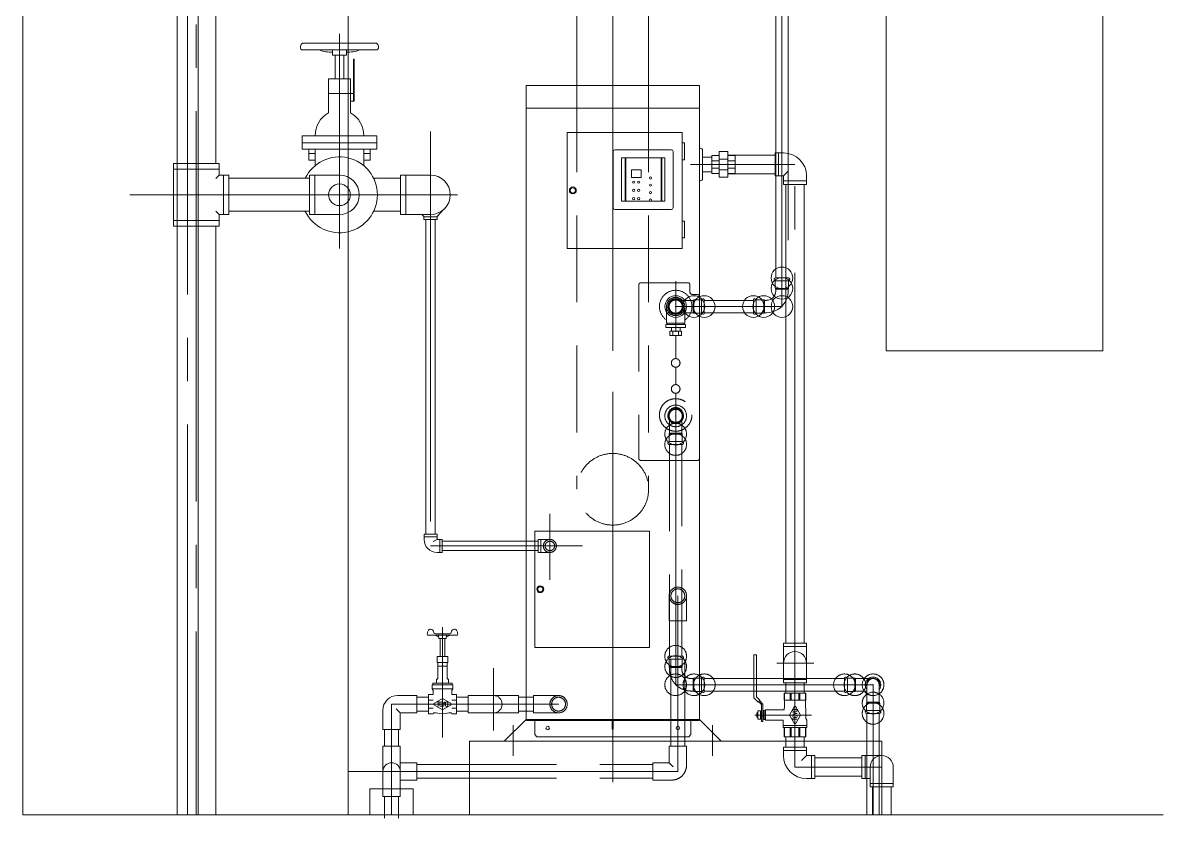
# Model space of a CAD drawing. Units: millimetres at full size, sheet at 1:100. Extents: x -1331 to 21899, y -20013 to -11058.
# Drawn here: x 1598 to 4227, y -17850 to -16015 of the extents above; entities that cross this region are included whole.
import ezdxf

# ---------------------------------------------------------------- set-up
doc = ezdxf.new("R2010")
doc.units = ezdxf.units.MM
doc.header["$LTSCALE"] = 100
doc.header["$PDMODE"] = 32
doc.header["$PDSIZE"] = 50
doc.linetypes.add('CHAIN2', pattern=[12, 9, -1, 1, -1])
doc.linetypes.add('DASHED2', pattern=[3, 2, -1])
for name, color, linetype, lineweight in [('2-0_壁', 7, 'Continuous', 9), ('2-1_基礎', 7, 'Continuous', 9), ('2-2_器具', 7, 'Continuous', 9), ('2-3_給水', 5, 'Continuous', 9), ('2-4_給湯', 1, 'Continuous', 9), ('2-5_返湯', 1, 'DASHED2', 9), ('2-7_排水', 2, 'Continuous', 9), ('2-8_排気', 134, 'Continuous', 9), ('2-9_ガス', 3, 'Continuous', 9), ('2-A_電源', 7, 'Continuous', 9)]:
    doc.layers.add(name, color=color, linetype=linetype, lineweight=lineweight)

msp = doc.modelspace()

# ---------------------------------------------------------------- linework, layer by layer
at = {"layer": '2-0_壁'}
for p, q in [((1598, -17841.6), (1598, -15045.9)), ((2348, -17841.6), (2348, -15045.9)), ((1598, -17841.6), (4226.8, -17841.6))]:
    msp.add_line(p, q, dxfattribs=at)
at = {"layer": '2-1_基礎'}
msp.add_lwpolyline([(2628, -17841.6), (2628, -17671.6), (3578, -17671.6), (3578, -17841.6)], dxfattribs=at)
at = {"layer": '2-2_器具', "color": 4, "linetype": 'CHAIN2'}
for p, q in [((2958, -17766.1), (2958, -16030.1)), ((3136.8, -16341.6), (3273.4, -16341.6)), ((2728, -17634.7), (2728, -17705.4)), ((3188, -17634.7), (3188, -17705.4))]:
    msp.add_line(p, q, dxfattribs=at)
at = {"layer": '2-2_器具'}
for p, q in [((2758, -16159.6), (2758, -17621.6)), ((2758, -16211.6), (3158, -16211.6)), ((2959, -16311.6), (2959, -16441.6)), ((3093, -16307.6), (2963, -16307.6)), ((3097, -16441.6), (3097, -16311.6)), ((3160, -16304.1), (3158, -16304.1)), ((3165, -16374.1), (3165, -16309.1)), ((3165, -16324.6), (3186.1, -16324.6)), ((2986.4, -16326.6), (2986.4, -16426.6)), ((2988.4, -16426.6), (2988.4, -16326.6)), ((3069.4, -16326.6), (3069.4, -16426.6)), ((3071.4, -16326.6), (3071.4, -16426.6)), ((3203.1, -16333.1), (3186.1, -16333.1)), ((3203.1, -16350), (3186.1, -16350)), ((3203.1, -16329.3), (3223.1, -16329.3)), ((3223.1, -16333.1), (3240.1, -16333.1)), ((3223.1, -16350), (3240.1, -16350)), ((3186.1, -16358.6), (3165, -16358.6)), ((3203.1, -16362.1), (3186.1, -16362.1)), ((3203.1, -16353.8), (3223.1, -16353.8)), ((3223.1, -16371.1), (3203.1, -16371.1)), ((3223.1, -16362.1), (3240.1, -16362.1)), ((3158, -16379.1), (3160, -16379.1)), ((2963, -16445.6), (3093, -16445.6)), ((2708, -17671.6), (2758, -17621.6)), ((2758, -17621.6), (3158, -17621.6)), ((2759, -17623.9), (2759, -17621.6)), ((2759, -17623.9), (3157, -17623.9)), ((2778, -17656.6), (2778, -17623.9)), ((3157, -17621.6), (3157, -17623.9)), ((3158, -17621.6), (3208, -17671.6)), ((2783, -17661.6), (2778, -17656.6)), ((3133, -17661.6), (2783, -17661.6)), ((2708, -17671.6), (3208, -17671.6))]:
    msp.add_line(p, q, dxfattribs=at)
at = {"layer": '2-2_器具', "color": 4, "linetype": 'DASHED2'}
for p, q in [((3103, -16727.5), (3103, -16611.2)), ((3103, -16977.5), (3103, -16871.2))]:
    msp.add_line(p, q, dxfattribs=at)
at = {"layer": '2-2_器具', "linetype": 'DASHED2'}
for p, q in [((3018, -16619.4), (3018, -17019.4)), ((3023, -16614.4), (3131, -16614.4)), ((3103, -16614.4), (3103, -16631.9)), ((3136, -16619.4), (3136, -16636.4)), ((3141, -16641.4), (3153, -16641.4)), ((3158, -16646.4), (3158, -17019.4)), ((3084, -16710.7), (3084, -16707.4)), ((3093, -16717.9), (3093, -16726.4)), ((3113, -16717.9), (3113, -16726.4)), ((3122, -16710.7), (3122, -16707.4)), ((3089.7, -16726.4), (3116.3, -16726.4)), ((3096.4, -16726.4), (3096.4, -16736.4)), ((3103, -16736.4), (3103, -16789.4)), ((3109.7, -16726.4), (3109.7, -16736.4)), ((3103, -16809.4), (3103, -16849.4)), ((3103, -16869.4), (3103, -16881.9)), ((3103, -16956.9), (3103, -17024.4)), ((3153, -17024.4), (3023, -17024.4))]:
    msp.add_line(p, q, dxfattribs=at)
at = {"layer": '2-2_器具'}
for points in [[(2758, -16159.6), (3158, -16159.6), (3158, -17621.6)], [(3118, -16292.1), (3123, -16292.1), (3123, -16331.1), (3118, -16331.1)], [(3203.1, -16321.1), (3186.1, -16321.1), (3186.1, -16362.1)], [(3223.1, -16371.1), (3223.1, -16312.1), (3203.1, -16312.1), (3203.1, -16371.1)], [(3223.1, -16321.1), (3240.1, -16321.1), (3240.1, -16362.1)], [(3118, -16472.1), (3123, -16472.1), (3123, -16511.1), (3118, -16511.1)], [(2959.2, -17623.9), (2959.2, -17643.9), (2956.9, -17643.9), (2956.9, -17623.9)], [(3133, -17661.6), (3138, -17656.6), (3138, -17623.9)]]:
    msp.add_lwpolyline(points, dxfattribs=at)
for points in [[(2853, -16535.6), (3118, -16535.6), (3118, -16267.6), (2853, -16267.6)], [(2978, -16426.6), (3078, -16426.6), (3078, -16326.6), (2978, -16326.6)], [(3000.8, -16371.5), (3023.6, -16371.5), (3023.6, -16354.2), (3000.8, -16354.2)], [(2778, -17455.6), (3043, -17455.6), (3043, -17187.6), (2778, -17187.6)]]:
    msp.add_lwpolyline(points, close=True, dxfattribs=at)
at = {"layer": '2-2_器具', "linetype": 'DASHED2'}
for points in [[(3082, -16669.4), (3082, -16707.4), (3124, -16707.4), (3124, -16669.4)], [(3089.7, -16726.4), (3089.7, -16736.4), (3103, -16736.4)], [(3116.3, -16726.4), (3116.3, -16736.4), (3103, -16736.4)]]:
    msp.add_lwpolyline(points, dxfattribs=at)
msp.add_lwpolyline([(3080, -16717.9), (3126, -16717.9), (3126, -16710.7), (3080, -16710.7)], close=True, dxfattribs=at)
at = {"layer": '2-2_器具'}
for centre, radius in [((3044.9, -16372.9), 2.5), ((2865.9, -16401.6), 8), ((2865.9, -16401.6), 6), ((3006.2, -16382.4), 2.5), ((3006.2, -16401.5), 2.5), ((3017.6, -16382.4), 2.5), ((3017.6, -16401.5), 2.5), ((3044.9, -16389.4), 2.5), ((3006.2, -16420.5), 2.5), ((3017.6, -16420.5), 2.5), ((3044.9, -16406.6), 2.5), ((3044.9, -16423.7), 2.5), ((2790.9, -17321.6), 8), ((2790.9, -17321.6), 6), ((2808, -17641.6), 4), ((3108, -17641.6), 4)]:
    msp.add_circle(centre, radius, dxfattribs=at)
at = {"layer": '2-2_器具', "linetype": 'DASHED2'}
for centre, radius in [((3103, -16669.4), 17), ((3103, -16799.4), 10), ((3103, -16859.4), 10), ((3103, -16919.4), 37.5), ((3103, -16919.4), 17)]:
    msp.add_circle(centre, radius, dxfattribs=at)
at = {"layer": '2-2_器具'}
for centre, radius, start, end in [((2963, -16311.6), 4, 90, 180), ((3093, -16311.6), 4, 0, 90), ((3160, -16309.1), 5, 0, 90), ((3160, -16374.1), 5, 270, 0), ((2963, -16441.6), 4, 180, 270), ((3093, -16441.6), 4, 270, 0)]:
    msp.add_arc(centre, radius, start, end, dxfattribs=at)
at = {"layer": '2-2_器具', "linetype": 'DASHED2'}
for centre, radius, start, end in [((3023, -16619.4), 5, 90, 180), ((3103, -16669.4), 37.5, 304.056, 235.944), ((3131, -16619.4), 5, 0, 90), ((3141, -16636.4), 5, 180, 270), ((3103, -16669.4), 21, 0, 180), ((3153, -16646.4), 5, 0, 90), ((3103, -16669.4), 21, 180, 0), ((3023, -17019.4), 5, 180, 270), ((3153, -17019.4), 5, 270, 0)]:
    msp.add_arc(centre, radius, start, end, dxfattribs=at)
at = {"layer": '2-3_給水', "linetype": 'CHAIN2'}
for p, q in [((1998, -15019), (1998, -17841.6)), ((2328, -16040), (2328, -16514)), ((2328, -16535.2), (2328, -16278.2)), ((2328, -16279.5), (2328, -16505.9)), ((1845, -16411.6), (2600.3, -16411.6)), ((2432.3, -16411.6), (2211.6, -16411.6)), ((2231.2, -16411.6), (2420.6, -16411.6)), ((2813, -17147.2), (2813, -17299.9))]:
    msp.add_line(p, q, dxfattribs=at)
at = {"layer": '2-3_給水'}
for p, q in [((2042.6, -15769.9), (2042.6, -16339.6)), ((1953.5, -15867.6), (1953.5, -16339.6)), ((2413.3, -16061.6), (2242.7, -16061.6)), ((2415.5, -16077.6), (2240.5, -16077.6)), ((2312, -16077.6), (2312, -16089.6)), ((2344, -16077.6), (2344, -16089.6)), ((2344, -16089.6), (2312, -16089.6)), ((2318, -16089.6), (2318, -16144.1)), ((2338, -16089.6), (2338, -16144.1)), ((2362, -16098.6), (2360, -16098.6)), ((2360, -16098.6), (2360, -16195.6)), ((2362, -16098.6), (2362, -16195.6)), ((2353.5, -16144.1), (2353.5, -16177.6)), ((2360, -16177.6), (2302.5, -16177.6)), ((2353.5, -16177.6), (2353.5, -16222.2)), ((2362, -16195.6), (2353.5, -16195.6)), ((2414, -16275.6), (2242, -16275.6)), ((2242, -16275.6), (2242, -16306.6)), ((2414, -16291.6), (2242, -16291.6)), ((2414, -16275.6), (2414, -16306.6)), ((2414, -16306.6), (2242, -16306.6)), ((2257, -16306.6), (2257, -16331.6)), ((2257, -16316.6), (2272, -16316.6)), ((2272, -16306.6), (2272, -16344.3)), ((2384, -16306.6), (2384, -16344.3)), ((2384, -16316.6), (2399, -16316.6)), ((2399, -16306.6), (2399, -16331.6)), ((1945.5, -16483.6), (1945.5, -16339.6)), ((1945.5, -16339.6), (1953.7, -16339.6)), ((2002.3, -16339.6), (2050.6, -16339.6)), ((2050.5, -16339.6), (2050.5, -16366.1)), ((2257, -16331.6), (2272, -16331.6)), ((2384, -16331.6), (2399, -16331.6)), ((1945.5, -16352.6), (1953.7, -16352.6)), ((2002.3, -16352.6), (2050.6, -16352.6)), ((2050.5, -16366.1), (2042.6, -16374.1)), ((2050.5, -16366.1), (2073, -16366.1)), ((2061, -16366.1), (2061, -16457.1)), ((2073, -16366.1), (2073, -16457.1)), ((2259, -16373.4), (2073, -16373.4)), ((2259, -16457.1), (2259, -16366)), ((2328, -16366.1), (2259, -16366.1)), ((2271, -16366.1), (2271, -16457.1)), ((2469, -16373.4), (2406.8, -16373.4)), ((2469, -16457.1), (2469, -16366)), ((2538, -16366.1), (2469, -16366.1)), ((2481, -16366.1), (2481, -16457.1)), ((2050.5, -16457.1), (2042.6, -16449.1)), ((2259, -16449.7), (2073, -16449.7)), ((2469, -16449.7), (2406.8, -16449.7)), ((2553.4, -16461.9), (2568.8, -16445.1)), ((1953.7, -16470.6), (1945.5, -16470.6)), ((2050.5, -16470.6), (2002.3, -16470.6)), ((2050.5, -16457.1), (2073, -16457.1)), ((2050.5, -16457.1), (2050.5, -16483.6)), ((2328, -16457.1), (2259, -16457.1)), ((2538, -16457.1), (2469, -16457.1)), ((2522.7, -16461.9), (2518.2, -16457.1)), ((2522.7, -16461.9), (2522.7, -16468.6)), ((2522.7, -16462.6), (2553.4, -16462.6)), ((2553.4, -16468.6), (2522.7, -16468.6)), ((2527.2, -17194.6), (2527.2, -16468.6)), ((2548.9, -16468.6), (2548.9, -17194.6)), ((2553.4, -16461.9), (2553.4, -16468.6)), ((1953.7, -16483.6), (1945.5, -16483.6)), ((1953.5, -17841.6), (1953.5, -16483.6)), ((2050.5, -16483.6), (2002.3, -16483.6)), ((2042.6, -17841.6), (2042.6, -16483.6)), ((2523, -17194.6), (2523, -17206.6)), ((2523, -17194.6), (2553, -17194.6)), ((2523, -17200.6), (2553, -17200.6)), ((2553, -17206.6), (2544.3, -17211.6)), ((2553, -17194.6), (2553, -17206.6)), ((2565, -17206.6), (2553, -17206.6)), ((2559, -17206.6), (2559, -17236.6)), ((2565, -17206.6), (2565, -17236.6)), ((2565, -17210.7), (2758, -17210.7)), ((2565, -17236.6), (2553, -17236.6)), ((2758, -17232.4), (2565, -17232.4))]:
    msp.add_line(p, q, dxfattribs=at)
at = {"layer": '2-3_給水', "linetype": 'DASHED2'}
for p, q in [((2002.3, -16339.6), (1953.7, -16339.6)), ((1953.7, -16352.6), (2002.3, -16352.6)), ((2002.3, -16470.6), (1953.7, -16470.6)), ((2002.3, -16483.6), (1953.7, -16483.6)), ((2758, -17210.7), (2786, -17210.7)), ((2786, -17236.6), (2786, -17206.6)), ((2813, -17206.6), (2786, -17206.6)), ((2792, -17236.5), (2792, -17206.6)), ((2758, -17232.4), (2786, -17232.4)), ((2813, -17236.6), (2786, -17236.6))]:
    msp.add_line(p, q, dxfattribs=at)
at = {"layer": '2-3_給水'}
msp.add_lwpolyline([(2353.5, -16144.1), (2302.5, -16144.1), (2302.5, -16222.2)], dxfattribs=at)
at = {"layer": '2-3_給水', "linetype": 'CHAIN2'}
msp.add_lwpolyline([(2538, -16265.4), (2538, -17221.6), (2887.9, -17221.6)], dxfattribs=at)
at = {"layer": '2-3_給水', "linetype": 'DASHED2'}
for radius in [15, 10.9]:
    msp.add_circle((2813, -17221.6), radius, dxfattribs=at)
at = {"layer": '2-3_給水'}
for centre, radius, start, end in [((2249, -16070.6), 11, 125.0968, 219.5212), ((2407, -16070.6), 11, 320.4788, 54.9032), ((2309.5, -16002.1), 80.5, 249.6999, 271.7797), ((2346.5, -16002.1), 80.5, 268.2203, 290.3001), ((2334, -16275.6), 62, 120.535, 180), ((2322, -16275.6), 62, 0.0001, 59.465), ((2328, -16411.6), 87.5, 205.849, 154.151), ((2328, -16411.6), 45.5, 270, 90), ((2538, -16411.6), 45.5, 270, 90), ((2553, -17206.6), 30, 180, 270)]:
    msp.add_arc(centre, radius, start, end, dxfattribs=at)
msp.add_point((2328, -16411.6), dxfattribs=at)
msp.add_point((2328, -16411.6), dxfattribs=at)
at = {"layer": '2-4_給湯', "linetype": 'CHAIN2'}
for p, q in [((3348, -15470), (3348, -16669.4)), ((1978, -17841.6), (1978, -15745.6)), ((3348, -16669.4), (3103, -16669.4))]:
    msp.add_line(p, q, dxfattribs=at)
at = {"layer": '2-4_給湯'}
for p, q in [((3348, -15605.6), (3348, -16669.4)), ((1953.7, -15867.6), (1953.7, -17841.6)), ((2002.3, -15867.6), (2002.3, -17841.6)), ((3333.7, -16315.1), (3333.7, -15974.6)), ((3362.3, -15974.6), (3362.3, -16316.2)), ((3333.7, -16603.4), (3333.7, -16368.1)), ((3331, -16608.3), (3332.2, -16609.5)), ((3332.7, -16610.9), (3332.7, -16626.2)), ((3333, -16603.4), (3356.7, -16603.4)), ((3356.7, -16610.1), (3333.7, -16610.1)), ((3333.7, -16627.4), (3356.7, -16627.4)), ((3333.7, -16629.9), (3333.7, -16633.6)), ((3334.7, -16629.1), (3356.7, -16629.1)), ((3161.5, -16654.1), (3158, -16654.1)), ((3162.2, -16683.6), (3162.2, -16655.1)), ((3164.1, -16652.3), (3162.8, -16653.5)), ((3169, -16654.4), (3169, -16684.4)), ((3282, -16655.1), (3169, -16655.1)), ((3282, -16684.4), (3282, -16654.4)), ((3287, -16652.3), (3288.2, -16653.5)), ((3288.8, -16655.1), (3288.8, -16683.6)), ((3289.5, -16654.1), (3304.8, -16654.1)), ((3306, -16683.6), (3306, -16655.1)), ((3307.8, -16682.6), (3307.8, -16656.1)), ((3308.5, -16655.1), (3312.3, -16655.1)), ((3161.5, -16684.6), (3158, -16684.6)), ((3164.1, -16686.4), (3162.8, -16685.2)), ((3169, -16683.6), (3282, -16683.6)), ((3287, -16686.4), (3288.2, -16685.2)), ((3289.5, -16684.6), (3304.8, -16684.6)), ((3308.5, -16683.6), (3312.3, -16683.6))]:
    msp.add_line(p, q, dxfattribs=at)
at = {"layer": '2-4_給湯', "linetype": 'DASHED2'}
for p, q in [((3333.7, -16368.1), (3333.7, -16315.1)), ((3362.3, -16316.2), (3362.3, -16603.4)), ((3363, -16603.4), (3356.7, -16603.4)), ((3356.7, -16610.1), (3362.3, -16610.1)), ((3363.3, -16610.9), (3363.3, -16626.2)), ((3365.1, -16608.3), (3363.9, -16609.5)), ((3356.7, -16627.4), (3362.3, -16627.4)), ((3356.7, -16629.1), (3361.3, -16629.1)), ((3362.3, -16629.9), (3362.3, -16633.6)), ((3142.5, -16655.1), (3113.8, -16655.1)), ((3143.2, -16656.1), (3143.2, -16682.6)), ((3145, -16655.1), (3145, -16683.6)), ((3158, -16654.1), (3146.2, -16654.1)), ((3142.5, -16683.6), (3113.8, -16683.6)), ((3158, -16684.6), (3146.2, -16684.6))]:
    msp.add_line(p, q, dxfattribs=at)
for radius in [17.9, 15.3]:
    msp.add_circle((3103, -16669.4), radius, dxfattribs=at)
at = {"layer": '2-4_給湯'}
for centre, radius, start, end in [((3333, -16606.3), 2.9, 90, 225), ((3330.8, -16610.9), 1.9, 0, 45), ((3312.3, -16633.6), 21.4, 270, 0), ((3337.2, -16626.2), 4.5, 180, 209.9264), ((3330.7, -16629.9), 3, 0, 29.9264), ((3161.5, -16652.2), 1.9, 270, 315), ((3166.1, -16654.4), 2.9, 0, 135), ((3284.9, -16654.4), 2.9, 45, 180), ((3289.5, -16652.2), 1.9, 225, 270), ((3304.8, -16658.6), 4.5, 60.0736, 90), ((3308.5, -16652.1), 3, 240.0736, 270), ((3312.3, -16633.6), 50, 270, 332.5216), ((3161.5, -16686.5), 1.9, 45, 90), ((3166.1, -16684.4), 2.9, 225, 0), ((3284.9, -16684.4), 2.9, 180, 315), ((3289.5, -16686.5), 1.9, 90, 135), ((3304.8, -16680.1), 4.5, 270, 299.9264), ((3308.5, -16686.6), 3, 90, 119.9264)]:
    msp.add_arc(centre, radius, start, end, dxfattribs=at)
at = {"layer": '2-4_給湯', "linetype": 'DASHED2'}
for centre, radius, start, end in [((3363, -16606.3), 2.9, 315, 90), ((3365.2, -16610.9), 1.9, 135, 180), ((3312.3, -16633.6), 50, 332.5216, 0), ((3365.3, -16629.9), 3, 150.0736, 180), ((3358.8, -16626.2), 4.5, 330.0736, 0), ((3142.5, -16652.1), 3, 270, 299.9264), ((3146.2, -16658.6), 4.5, 90, 119.9264), ((3142.5, -16686.6), 3, 60.0736, 90), ((3146.2, -16680.1), 4.5, 240.0736, 270)]:
    msp.add_arc(centre, radius, start, end, dxfattribs=at)
at = {"layer": '2-4_給湯'}
for p in [(3348, -16603.4), (3348, -16627.4), (3103, -16669.4), (3145, -16669.4), (3169, -16669.4), (3282, -16669.4), (3306, -16669.4), (3348, -16669.4)]:
    msp.add_point(p, dxfattribs=at)
at = {"layer": '2-5_返湯', "linetype": 'CHAIN2'}
msp.add_line((3103, -16919.4), (3103, -17541.9), dxfattribs=at)
at = {"layer": '2-5_返湯'}
for p, q in [((3088.7, -16961), (3088.7, -16932.3)), ((3117.3, -16961), (3117.3, -16932.3)), ((3085.9, -16982.6), (3087.2, -16981.4)), ((3087.7, -16980.1), (3087.7, -16964.8)), ((3117.3, -16963.6), (3088.7, -16963.6)), ((3088.7, -16980.8), (3117.3, -16980.8)), ((3116.3, -16961.8), (3089.7, -16961.8)), ((3118.3, -16980.1), (3118.3, -16964.8)), ((3120, -16982.6), (3118.8, -16981.4)), ((3118, -16987.6), (3088, -16987.6)), ((3088.7, -16987.6), (3088.7, -17475.9)), ((3117.3, -17475.9), (3117.3, -16987.6)), ((3085.9, -17480.9), (3087.2, -17482.1)), ((3088, -17475.9), (3118, -17475.9)), ((3120, -17480.9), (3118.8, -17482.1)), ((3087.7, -17483.4), (3087.7, -17498.7)), ((3117.3, -17482.7), (3088.7, -17482.7)), ((3088.7, -17499.9), (3117.3, -17499.9)), ((3088.7, -17502.4), (3088.7, -17506.2)), ((3089.7, -17501.7), (3116.3, -17501.7)), ((3117.3, -17502.4), (3117.3, -17506.2)), ((3118.3, -17483.4), (3118.3, -17498.7)), ((3142.5, -17527.6), (3138.7, -17527.6)), ((3143.2, -17528.6), (3143.2, -17555.2)), ((3145, -17527.6), (3145, -17556.2)), ((3158, -17526.6), (3146.2, -17526.6)), ((3289.5, -17527.6), (3283.5, -17527.6)), ((3404.5, -17527.6), (3351.5, -17527.6)), ((3142.5, -17556.2), (3138.7, -17556.2)), ((3158, -17557.2), (3146.2, -17557.2)), ((3289.5, -17556.2), (3283.5, -17556.2)), ((3399.4, -17556.2), (3356.7, -17556.2)), ((3543.7, -17671.6), (3543.7, -17841.6)), ((3572.3, -17671.6), (3572.3, -17841.6))]:
    msp.add_line(p, q, dxfattribs=at)
at = {"layer": '2-5_返湯', "linetype": 'Continuous'}
for p, q in [((3161.5, -17526.6), (3158, -17526.6)), ((3162.2, -17556.2), (3162.2, -17527.6)), ((3164, -17524.9), (3162.8, -17526.1)), ((3169, -17526.9), (3169, -17556.9)), ((3283.5, -17527.6), (3169, -17527.6)), ((3351.5, -17527.6), (3289.5, -17527.6)), ((3492, -17527.6), (3404.5, -17527.6)), ((3492, -17556.9), (3492, -17526.9)), ((3497, -17524.9), (3498.2, -17526.1)), ((3498.8, -17527.6), (3498.8, -17556.2)), ((3499.5, -17526.6), (3514.8, -17526.6)), ((3516, -17556.2), (3516, -17527.6)), ((3517.8, -17555.2), (3517.8, -17528.6)), ((3518.5, -17527.6), (3547.2, -17527.6)), ((3161.5, -17557.2), (3158, -17557.2)), ((3164, -17559), (3162.8, -17557.8)), ((3169, -17556.2), (3283.5, -17556.2)), ((3289.5, -17556.2), (3356.7, -17556.2)), ((3399.4, -17556.2), (3492, -17556.2)), ((3497, -17559), (3498.2, -17557.8)), ((3499.5, -17557.2), (3514.8, -17557.2)), ((3518.5, -17556.2), (3543.7, -17556.2)), ((3543.7, -17581.4), (3543.7, -17541.9)), ((3572.3, -17581.4), (3572.3, -17541.9)), ((3542.7, -17600.4), (3542.7, -17585.1)), ((3572.3, -17583.9), (3543.7, -17583.9)), ((3571.3, -17582.2), (3544.7, -17582.2)), ((3573.3, -17600.4), (3573.3, -17585.1)), ((3541, -17603), (3542.2, -17601.8)), ((3573, -17607.9), (3543, -17607.9)), ((3543.7, -17601.1), (3572.3, -17601.1)), ((3543.7, -17607.9), (3543.7, -17671.6)), ((3572.3, -17607.9), (3572.3, -17671.6)), ((3575.1, -17603), (3573.9, -17601.8))]:
    msp.add_line(p, q, dxfattribs=at)
at = {"layer": '2-5_返湯', "linetype": 'CHAIN2'}
msp.add_lwpolyline([(3558, -17841.6), (3558, -17541.9), (3103, -17541.9)], dxfattribs=at)
at = {"layer": '2-5_返湯'}
for radius in [17.9, 15.3]:
    msp.add_circle((3103, -16921.6), radius, dxfattribs=at)
for centre, radius, start, end in [((3085.8, -16980.1), 1.9, 315, 0), ((3092.2, -16964.8), 4.5, 150.0736, 180), ((3085.7, -16961), 3, 330.0736, 0), ((3120.3, -16961), 3, 180, 209.9264), ((3113.8, -16964.8), 4.5, 0, 29.9264), ((3120.2, -16980.1), 1.9, 180, 225), ((3088, -16984.7), 2.9, 135, 270), ((3118, -16984.7), 2.9, 270, 45), ((3088, -17478.8), 2.9, 90, 225), ((3118, -17478.8), 2.9, 315, 90), ((3085.8, -17483.4), 1.9, 0, 45), ((3092.2, -17498.7), 4.5, 180, 209.9264), ((3085.7, -17502.4), 3, 0, 29.9264), ((3138.7, -17506.2), 50, 180, 270), ((3120.3, -17502.4), 3, 150.0736, 180), ((3138.7, -17506.2), 21.4, 180, 270), ((3113.8, -17498.7), 4.5, 330.0736, 0), ((3120.2, -17483.4), 1.9, 135, 180), ((3142.5, -17524.6), 3, 270, 299.9264), ((3146.2, -17531.1), 4.5, 90, 119.9264), ((3142.5, -17559.2), 3, 60.0736, 90), ((3146.2, -17552.7), 4.5, 240.0736, 270)]:
    msp.add_arc(centre, radius, start, end, dxfattribs=at)
at = {"layer": '2-5_返湯', "linetype": 'Continuous'}
for centre, radius, start, end in [((3161.5, -17524.7), 1.9, 270, 315), ((3166.1, -17526.9), 2.9, 0, 135), ((3494.9, -17526.9), 2.9, 45, 180), ((3499.5, -17524.7), 1.9, 225, 270), ((3514.8, -17531.1), 4.5, 60.0736, 90), ((3518.5, -17524.6), 3, 240.0736, 270), ((3558, -17541.9), 17.9, 322.9703, 217.0296), ((3558, -17541.9), 15.3, 339.1633, 200.8367), ((3558, -17541.9), 14.3, 0, 180), ((3161.5, -17559.1), 1.9, 45, 90), ((3166.1, -17556.9), 2.9, 225, 0), ((3494.9, -17556.9), 2.9, 180, 315), ((3499.5, -17559.1), 1.9, 90, 135), ((3514.8, -17552.7), 4.5, 270, 299.9264), ((3518.5, -17559.2), 3, 90, 119.9264), ((3547.2, -17585.1), 4.5, 150.0736, 180), ((3540.7, -17581.4), 3, 330.0736, 0), ((3575.3, -17581.4), 3, 180, 209.9264), ((3568.8, -17585.1), 4.5, 0, 29.9264), ((3543, -17605), 2.9, 135, 270), ((3540.8, -17600.4), 1.9, 315, 0), ((3573, -17605), 2.9, 270, 45), ((3575.2, -17600.4), 1.9, 180, 225)]:
    msp.add_arc(centre, radius, start, end, dxfattribs=at)
at = {"layer": '2-5_返湯'}
for p in [(3103, -16921.6), (3103, -16963.6), (3103, -16987.6), (3103, -17475.9), (3103, -17499.9), (3103, -17541.9), (3145, -17541.9), (3169, -17541.9), (3492, -17541.9), (3516, -17541.9), (3558, -17541.9), (3558, -17583.9), (3558, -17607.9)]:
    msp.add_point(p, dxfattribs=at)
at = {"layer": '2-7_排水', "linetype": 'DASHED2'}
for p, q in [((3088, -17336.6), (3088, -17394.6)), ((3128, -17336.6), (3128, -17394.6)), ((3128, -17394.6), (3088, -17394.6)), ((3092, -17683.6), (3092, -17394.6)), ((3124, -17683.6), (3124, -17394.6)), ((2758, -17570.6), (2775, -17570.6)), ((2775, -17606.6), (2775, -17566.6)), ((2833, -17566.6), (2775, -17566.6)), ((2758, -17602.6), (2775, -17602.6)), ((2833, -17606.6), (2775, -17606.6)), ((3128, -17727.5), (3128, -17683.6)), ((2628, -17725.5), (3050, -17725.5)), ((3050, -17761.6), (3050, -17721.6)), ((3086, -17721.6), (3050, -17721.6)), ((3087.4, -17721), (3097.5, -17731.1)), ((2628, -17757.6), (3050, -17757.6)), ((3094, -17761.6), (3050, -17761.6))]:
    msp.add_line(p, q, dxfattribs=at)
at = {"layer": '2-7_排水'}
for p, q in [((2530.5, -17424.5), (2530.7, -17427.1)), ((2530.7, -17427.1), (2600.3, -17427.1)), ((2556.8, -17431.6), (2547.2, -17427.1)), ((2549, -17424.6), (2582, -17424.6)), ((2574.4, -17427.1), (2574, -17435.1)), ((2574.2, -17431.6), (2583.8, -17427.1)), ((2600.5, -17424.5), (2600.3, -17427.1)), ((2560.3, -17435.1), (2560.3, -17476.6)), ((2570.8, -17435.1), (2570.8, -17476.6)), ((2553.5, -17476.6), (2553.5, -17490.6)), ((2553.5, -17476.6), (2577.5, -17476.6)), ((2577.5, -17476.6), (2577.5, -17490.6)), ((2553.5, -17490.6), (2577.5, -17490.6)), ((2555, -17490.6), (2555, -17525.7)), ((2555, -17498.6), (2576, -17498.6)), ((2576, -17490.6), (2576, -17525.7)), ((2551.5, -17529.1), (2553, -17528.5)), ((2551.5, -17529.1), (2551.5, -17538.1)), ((2579.5, -17529.1), (2578, -17528.5)), ((2579.5, -17529.1), (2579.5, -17538.1)), ((2542, -17541.6), (2542, -17551.1)), ((2542, -17541.6), (2589, -17541.6)), ((2542, -17551.1), (2589, -17551.1)), ((2542, -17551.1), (2544.3, -17555)), ((2543, -17538.1), (2543, -17541.6)), ((2543, -17538.1), (2588, -17538.1)), ((2544.3, -17555), (2544.3, -17564.6)), ((2586.8, -17555), (2589, -17551.1)), ((2586.8, -17555), (2586.8, -17564.6)), ((2588, -17538.1), (2588, -17541.6)), ((2589, -17541.6), (2589, -17551.1)), ((2462, -17566.6), (2506, -17566.6)), ((2506, -17566.6), (2506, -17606.6)), ((2506, -17570.6), (2533, -17570.6)), ((2533, -17564.6), (2544.3, -17564.6)), ((2533, -17577.4), (2544.3, -17577.4)), ((2553.2, -17581.4), (2558.4, -17581.4)), ((2555.8, -17581.4), (2555.8, -17591.8)), ((2559.7, -17584), (2559.7, -17589.2)), ((2564.9, -17584), (2564.9, -17589.2)), ((2568.8, -17585.9), (2568.8, -17591.8)), ((2572.7, -17584), (2572.7, -17589.2)), ((2577.9, -17584), (2577.9, -17589.2)), ((2598, -17564.6), (2586.8, -17564.6)), ((2586.8, -17577.4), (2598, -17577.4)), ((2625, -17570.6), (2598, -17570.6)), ((2683, -17566.6), (2625, -17566.6)), ((2683, -17566.6), (2741, -17566.6)), ((2741, -17566.6), (2741, -17606.6)), ((2741, -17570.6), (2758, -17570.6)), ((2428, -17600.6), (2428, -17644.6)), ((2468.6, -17607.2), (2458.5, -17597.1)), ((2470, -17606.6), (2506, -17606.6)), ((2506, -17602.6), (2533, -17602.6)), ((2533, -17595.7), (2544.3, -17595.7)), ((2544.7, -17606.6), (2544, -17608.6)), ((2544.7, -17606.6), (2551.2, -17606.6)), ((2586.3, -17606.6), (2579.9, -17606.6)), ((2586.3, -17606.6), (2587, -17608.6)), ((2587, -17595.7), (2598, -17595.7)), ((2625, -17602.6), (2598, -17602.6)), ((2683, -17606.6), (2741, -17606.6)), ((2741, -17602.6), (2758, -17602.6)), ((2432, -17644.6), (2432, -17683.6)), ((2464, -17683.6), (2464, -17644.6)), ((2468, -17741.6), (2468, -17683.6)), ((2428, -17741.6), (2428, -17799.6)), ((2468, -17721.5), (2506, -17721.5)), ((2506, -17721.5), (2506, -17761.6)), ((2506, -17725.5), (2628, -17725.5)), ((2468, -17761.6), (2506, -17761.6)), ((2506, -17757.6), (2628, -17757.6)), ((2398, -17841.6), (2398, -17781.6)), ((2432, -17799.6), (2432, -17849.6)), ((2464, -17799.6), (2464, -17849.6))]:
    msp.add_line(p, q, dxfattribs=at)
at = {"layer": '2-7_排水', "linetype": 'CHAIN2'}
for p, q in [((2565.5, -17408.8), (2565.5, -17612.2)), ((2565.5, -17496.2), (2565.5, -17663.5)), ((2683, -17503.7), (2683, -17647.6)), ((2530.2, -17586.6), (2601, -17586.6)), ((2348, -17741.6), (2541.7, -17741.6)), ((2448, -17841.6), (2448, -17741.6))]:
    msp.add_line(p, q, dxfattribs=at)
for points in [[(2448, -17741.6), (3108, -17741.6), (3108, -17336.6)], [(2448, -17741.6), (2448, -17586.6), (2833, -17586.6)]]:
    msp.add_lwpolyline(points, dxfattribs=at)
at = {"layer": '2-7_排水'}
for points in [[(2556.6, -17427.1), (2557, -17435.1), (2574, -17435.1)], [(2533, -17564.6), (2533, -17608.6), (2544, -17608.6)], [(2545.2, -17585.3), (2565.5, -17573.6), (2585.8, -17585.3)], [(2566.2, -17581.4), (2568.8, -17585.9), (2571.4, -17581.4)], [(2598, -17564.6), (2598, -17608.6), (2587, -17608.6)], [(2683, -17606.6), (2625, -17606.6), (2625, -17566.6)], [(2468, -17608.6), (2468, -17644.6), (2428, -17644.6)], [(2545.2, -17587.9), (2565.5, -17599.6), (2585.8, -17587.9)], [(2428, -17741.6), (2428, -17683.6), (2468, -17683.6)], [(2468, -17741.6), (2468, -17799.6), (2428, -17799.6)], [(2398, -17781.6), (2498, -17781.6), (2498, -17841.6)]]:
    msp.add_lwpolyline(points, dxfattribs=at)
at = {"layer": '2-7_排水', "linetype": 'DASHED2'}
msp.add_lwpolyline([(3088, -17719.6), (3088, -17683.6), (3128, -17683.6)], dxfattribs=at)
for centre, radius in [((3108, -17336.6), 20), ((3108, -17336.6), 16), ((2833, -17586.6), 20), ((2833, -17586.6), 16)]:
    msp.add_circle(centre, radius, dxfattribs=at)
at = {"layer": '2-7_排水'}
for centre, radius, start, end in [((2547.5, -17424.5), 17, 154.791, 180), ((2538, -17420.1), 6.5, 90.0002, 154.791), ((2538, -17421.1), 7.5, 0, 90.0002), ((2549, -17421.1), 3.5, 180, 270), ((2582, -17421.1), 3.5, 269.9999, 359.9999), ((2593, -17421.1), 7.5, 90.0002, 180), ((2593, -17420.1), 6.5, 25.2088, 90.0002), ((2583.5, -17424.5), 17, 0, 25.2088), ((2552, -17525.7), 3, 290, 0), ((2579, -17525.7), 3, 180, 250), ((2462, -17600.6), 34, 89.9965, 180.0071), ((2562.3, -17584), 2.6, 0, 180), ((2575.3, -17584), 2.6, 0, 180), ((2683, -17586.6), 20, 270, 90), ((2470, -17608.6), 2, 90, 180), ((2565.5, -17556.1), 52.5, 254.1342, 285.8658), ((2562.3, -17589.2), 2.6, 180, 0), ((2575.3, -17589.2), 2.6, 180, 0), ((2448, -17741.6), 20, 0, 180)]:
    msp.add_arc(centre, radius, start, end, dxfattribs=at)
at = {"layer": '2-7_排水', "linetype": 'DASHED2'}
for centre, radius, start, end in [((3086, -17719.6), 2, 270, 0), ((3094, -17727.6), 34, 269.9965, 0.0071)]:
    msp.add_arc(centre, radius, start, end, dxfattribs=at)
at = {"layer": '2-8_排気', "linetype": 'CHAIN2'}
msp.add_line((2958, -15871.6), (2958, -17090.9), dxfattribs=at)
at = {"layer": '2-8_排気'}
for p, q in [((2875.4, -15996.6), (2875.4, -16159.6)), ((3040.6, -15996.6), (3040.6, -16159.6))]:
    msp.add_line(p, q, dxfattribs=at)
at = {"layer": '2-8_排気', "linetype": 'DASHED2'}
for p, q in [((2875.4, -16159.6), (2875.4, -17090.9)), ((3040.6, -16159.6), (3040.6, -17090.9))]:
    msp.add_line(p, q, dxfattribs=at)
msp.add_circle((2958, -17090.9), 82.6, dxfattribs=at)
at = {"layer": '2-9_ガス'}
for p, q in [((3223.1, -16320.2), (3332, -16320.2)), ((3332, -16315.1), (3332, -16368.1)), ((3332, -16315.1), (3351.5, -16315.1)), ((3340, -16368.1), (3340, -16315.1)), ((3223.1, -16362.9), (3332, -16362.9)), ((3332, -16368.1), (3351.5, -16368.1)), ((3351.5, -16368.1), (3362.6, -16356.9)), ((3351.5, -16387.6), (3351.5, -16368.1)), ((3404.5, -16387.6), (3404.5, -16368.1)), ((3404.5, -16379.6), (3351.5, -16379.6)), ((3404.5, -16387.6), (3351.5, -16387.6)), ((3356.7, -16387.6), (3356.7, -17445.6)), ((3399.4, -17445.6), (3399.4, -16387.6)), ((3404.5, -17453.5), (3351.5, -17453.5)), ((3404.5, -17445.6), (3404.5, -17491.6)), ((3283.5, -17472.6), (3289.5, -17472.6)), ((3283.5, -17572.2), (3283.5, -17472.6)), ((3289.5, -17569.7), (3289.5, -17472.6)), ((3351.5, -17537.6), (3351.5, -17491.6)), ((3404.5, -17537.6), (3404.5, -17491.6)), ((3351.5, -17529.6), (3404.5, -17529.6)), ((3351.5, -17537.6), (3404.5, -17537.6)), ((3356.7, -17561.1), (3356.7, -17537.6)), ((3399.4, -17537.6), (3399.4, -17561.1)), ((3292.9, -17581.6), (3283.5, -17572.2)), ((3297.1, -17577.3), (3289.5, -17569.7)), ((3292.9, -17581.6), (3297.1, -17577.3)), ((3301, -17587.6), (3293.9, -17580.5)), ((3304, -17586.3), (3296.1, -17578.4)), ((3304, -17626.6), (3304, -17586.3)), ((3353, -17561.1), (3403, -17561.1)), ((3353, -17577.1), (3353, -17561.1)), ((3353.5, -17577.3), (3353, -17577.1)), ((3403, -17577.1), (3353, -17577.1)), ((3353.5, -17595.3), (3353.5, -17577.1)), ((3354, -17577.1), (3354, -17561.1)), ((3366.6, -17577.1), (3366.6, -17561.1)), ((3369.1, -17577.1), (3369.1, -17561.1)), ((3386.9, -17577.1), (3386.9, -17561.1)), ((3389.4, -17577.1), (3389.4, -17561.1)), ((3402, -17577.1), (3402, -17561.1)), ((3402.5, -17577.3), (3403, -17577.1)), ((3402.5, -17594.7), (3402.5, -17577.1)), ((3403, -17577.1), (3403, -17561.1)), ((3290, -17616.6), (3290, -17606.6)), ((3290, -17606.6), (3292.5, -17606.6)), ((3292.5, -17601.8), (3298.5, -17601.8)), ((3298.5, -17601.8), (3298.5, -17621.4)), ((3298.5, -17602.4), (3301, -17602.4)), ((3301, -17626.6), (3301, -17587.6)), ((3304, -17605.6), (3306.5, -17605.6)), ((3309, -17622.3), (3309, -17600.9)), ((3309, -17602.1), (3310, -17602.1)), ((3375.4, -17599.2), (3380.6, -17599.2)), ((3375.4, -17604.4), (3380.6, -17604.4)), ((3375.4, -17612.2), (3380.6, -17612.2)), ((3377.3, -17608.3), (3383.2, -17608.3)), ((3403.1, -17618.3), (3403.1, -17600.6)), ((3290, -17616.6), (3292.5, -17616.6)), ((3298.5, -17620.8), (3301, -17620.8)), ((3301, -17626.6), (3304, -17626.6)), ((3304, -17617.6), (3306.5, -17617.6)), ((3306.5, -17622.3), (3309, -17622.3)), ((3309, -17621.1), (3310, -17621.1)), ((3310, -17623.6), (3350.5, -17623.6)), ((3350.5, -17640.1), (3350.5, -17623.6)), ((3405.5, -17635.6), (3350.5, -17635.6)), ((3372.8, -17623.9), (3372.8, -17618.7)), ((3372.8, -17621.3), (3383.2, -17621.3)), ((3375.4, -17617.4), (3380.6, -17617.4)), ((3405.5, -17623.1), (3403.3, -17619.3)), ((3405.5, -17640.1), (3405.5, -17623.1)), ((3405.5, -17640.1), (3350.5, -17640.1)), ((3353, -17640.1), (3353, -17662.1)), ((3353, -17662.1), (3403, -17662.1)), ((3354, -17640.1), (3354, -17662.1)), ((3356.7, -17685.6), (3356.7, -17662.1)), ((3366.6, -17640.1), (3366.6, -17662.1)), ((3369.1, -17640.1), (3369.1, -17662.1)), ((3386.9, -17640.1), (3386.9, -17662.1)), ((3389.4, -17640.1), (3389.4, -17662.1)), ((3399.4, -17662.1), (3399.4, -17685.6)), ((3402, -17640.1), (3402, -17662.1)), ((3403, -17640.1), (3403, -17662.1)), ((3351.5, -17685.6), (3404.5, -17685.6)), ((3351.5, -17685.6), (3351.5, -17705.1)), ((3404.5, -17685.6), (3404.5, -17705.1)), ((3351.5, -17693.6), (3404.5, -17693.6)), ((3404.5, -17705.1), (3393.4, -17716.2)), ((3424, -17705.1), (3404.5, -17705.1)), ((3416, -17705.1), (3416, -17758.1)), ((3424, -17758.1), (3424, -17705.1)), ((3424, -17710.2), (3532, -17710.2)), ((3532, -17705), (3532, -17758)), ((3532, -17705), (3578, -17705)), ((3540, -17705), (3540, -17758.1)), ((3551.5, -17777.6), (3551.5, -17731.6)), ((3604.5, -17777.6), (3604.5, -17731.6)), ((3424, -17758.1), (3404.5, -17758.1)), ((3532, -17752.9), (3424, -17752.9)), ((3532, -17758), (3551.5, -17758)), ((3551.5, -17769.6), (3604.5, -17769.6)), ((3551.5, -17777.6), (3604.5, -17777.6)), ((3556.7, -17841.6), (3556.7, -17777.6)), ((3599.4, -17841.6), (3599.4, -17777.6))]:
    msp.add_line(p, q, dxfattribs=at)
at = {"layer": '2-9_ガス', "linetype": 'CHAIN2'}
for p, q in [((3336.1, -17491.6), (3421.3, -17491.6)), ((3285.2, -17611.6), (3415.8, -17611.6))]:
    msp.add_line(p, q, dxfattribs=at)
for points in [[(3378, -17491.6), (3378, -16341.6), (3240.1, -16341.6)], [(3578, -17841.6), (3578, -17731.6), (3378, -17731.6), (3378, -17491.6)]]:
    msp.add_lwpolyline(points, dxfattribs=at)
at = {"layer": '2-9_ガス'}
for points in [[(3404.5, -17445.6), (3351.5, -17445.6), (3351.5, -17491.6)], [(3292.5, -17601.8), (3292.5, -17621.4), (3298.5, -17621.4)], [(3306.5, -17622.3), (3306.5, -17600.9), (3309, -17600.9)], [(3310, -17623.6), (3310, -17599.6), (3353, -17599.6)], [(3376.7, -17631.8), (3365, -17611.6), (3376.7, -17591.3)], [(3372.8, -17610.9), (3377.3, -17608.3), (3372.8, -17605.7)], [(3379.3, -17631.8), (3391, -17611.6), (3379.3, -17591.3)]]:
    msp.add_lwpolyline(points, dxfattribs=at)
for centre, radius, start, end in [((3351.5, -16368.1), 53, 0, 90), ((3378, -17491.6), 26.5, 0, 180), ((3378, -17600.6), 25.1, 169.1998, 177.7121), ((3375.4, -17601.8), 2.6, 90, 270), ((3375.4, -17614.8), 2.6, 90, 270), ((3380.6, -17601.8), 2.6, 270, 90), ((3380.6, -17614.8), 2.6, 270, 90), ((3408.5, -17594.7), 6, 180, 190.8002), ((3378, -17600.6), 25.1, 0, 10.8002), ((3405.1, -17618.3), 2, 180, 210), ((3404.5, -17705.1), 53, 180, 270), ((3578, -17731.6), 26.5, 0, 180)]:
    msp.add_arc(centre, radius, start, end, dxfattribs=at)
at = {"layer": '2-A_電源'}
msp.add_lwpolyline([(3588, -15971.6), (3588, -16771.6), (4088, -16771.6), (4088, -15971.6)], close=True, dxfattribs=at)

doc.saveas('drawing.dxf')
